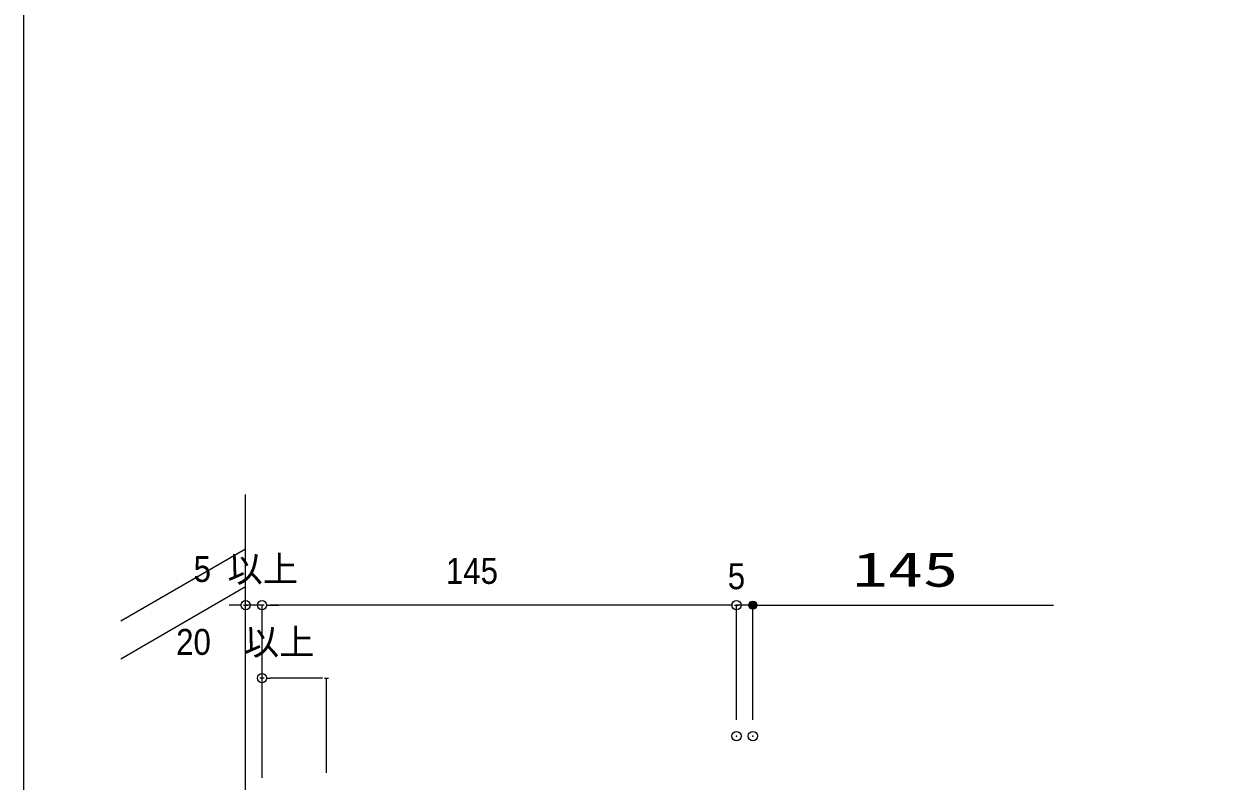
# Model space of a CAD drawing. Units: millimetres, scale not verified. Extents: x -12715 to 12220, y -3398 to 4210.
# Drawn here: x -3781 to -3417.6, y 2688.8 to 2920.1 of the extents above; entities that cross this region are included whole.
import ezdxf
from ezdxf.enums import TextEntityAlignment as Align

# ---------------------------------------------------------------- set-up
doc = ezdxf.new("R2010")
doc.units = ezdxf.units.MM
doc.header["$LTSCALE"] = 5.7
doc.header["$PDMODE"] = 32
doc.header["$PDSIZE"] = 2.85
for name, color, linetype, lineweight in [('0-0_図枠', 7, 'Continuous', 9), ('0-3_寸法', 7, 'Continuous', 9), ('0-4_一般', 4, 'Continuous', 9), ('0-7_0', 7, 'Continuous', 9)]:
    doc.layers.add(name, color=color, linetype=linetype, lineweight=lineweight)
doc.layers.add('0-8_DEFPOINTS', color=7, linetype='Continuous')
doc.styles.add('Osaka', font='')
doc.styles.add('ＭＳ ゴシック', font='')
doc.styles.get('Osaka').set_extended_font_data('Osaka')
doc.styles.get('ＭＳ ゴシック').set_extended_font_data('MS Gothic')

# ---------------------------------------------------------------- blocks, each defined once
blk = doc.blocks.new('_DOT')
at = {"layer": '0-7_0'}
for p, q in [((-20, 0), (-40, 0)), ((-10, 0), (10, 0))]:
    blk.add_line(p, q, dxfattribs=at)

msp = doc.modelspace()

# ---------------------------------------------------------------- hatches: boundary and pattern name
at = {"layer": '0-3_寸法'}
msp.add_hatch(color=256, dxfattribs=at).paths.add_polyline_path([(-3556.967, 2742.549, 1), (-3559.471, 2742.549, 1)])

# ---------------------------------------------------------------- linework, layer by layer
at = {"layer": '0-0_図枠', "color": 5}
msp.add_lwpolyline([(-3781.016, 3595.811), (-1781.016, 3595.811), (-1781.016, 2295.811), (-3781.016, 2295.811)], close=True, dxfattribs=at)
at = {"layer": '0-3_寸法'}
for p, q in [((-3715.723, 2742.549), (-3718.226, 2742.549)), ((-3713.219, 2691), (-3713.219, 2742.549)), ((-3708.219, 2742.549), (-3713.219, 2742.549)), ((-3708.219, 2689.809), (-3708.219, 2742.549)), ((-3708.219, 2689.809), (-3708.219, 2742.549)), ((-3565.723, 2742.549), (-3705.715, 2742.549)), ((-3705.715, 2742.549), (-3703.211, 2742.549)), ((-3565.723, 2742.549), (-3568.227, 2742.549)), ((-3563.22, 2707.549), (-3563.22, 2742.549)), ((-3563.22, 2707.549), (-3563.22, 2742.549)), ((-3558.22, 2742.549), (-3563.22, 2742.549)), ((-3558.22, 2707.549), (-3558.22, 2742.549)), ((-3555.716, 2742.549), (-3553.212, 2742.549)), ((-3708.219, 2689.809), (-3708.219, 2720.27)), ((-3690.986, 2720.27), (-3705.715, 2720.27)), ((-3688.482, 2691.304), (-3688.482, 2720.27))]:
    msp.add_line(p, q, dxfattribs=at)
at = {"layer": '0-3_寸法', "color": 4}
msp.add_line((-3558.219, 2742.549), (-3466.333, 2742.549), dxfattribs=at)
msp.add_circle((-3558.219, 2742.549), 1.252, dxfattribs=at)
at = {"layer": '0-4_一般', "color": 3}
msp.add_line((-3713.219, 2531.306), (-3713.219, 2776.306), dxfattribs=at)
at = {"layer": '0-4_一般'}
for p, q in [((-3713.219, 2759.678), (-3751.398, 2737.635)), ((-3713.219, 2748.131), (-3751.398, 2726.088))]:
    msp.add_line(p, q, dxfattribs=at)
at = {"layer": '0-8_DEFPOINTS'}
for p in [(-3713.219, 2742.549), (-3708.219, 2742.549), (-3563.22, 2742.549), (-3708.219, 2720.27), (-3563.22, 2702.549), (-3558.22, 2702.549)]:
    msp.add_point(p, dxfattribs=at)

# ---------------------------------------------------------------- block references
at = {"layer": '0-3_寸法', "xscale": 0.06259308, "yscale": 0.06259308}
for p in [(-3713.219, 2742.549), (-3563.22, 2742.549), (-3563.22, 2742.549), (-3688.482, 2720.27)]:
    msp.add_blockref('_DOT', p, dxfattribs=at)
at = {"layer": '0-3_寸法', "xscale": 0.06259308, "yscale": 0.06259308, "rotation": 180}
for p in [(-3708.219, 2742.549), (-3708.219, 2742.549), (-3558.22, 2742.549), (-3708.219, 2720.27)]:
    msp.add_blockref('_DOT', p, dxfattribs=at)

# ---------------------------------------------------------------- texts
at = {"layer": '0-3_寸法', "style": 'Osaka', "width": 0.9}
for s, p in [('5', (-3729.115, 2747.261)), ('145', (-3652.008, 2746.675)), ('5', (-3565.89, 2745.049)), ('20', (-3734.452, 2724.983))]:
    msp.add_text(s, height=7.918, dxfattribs=at).set_placement(p, align=Align.BOTTOM_LEFT)
at = {"layer": '0-3_寸法', "style": 'Osaka'}
for p in [(-3718.774, 2747.261), (-3713.769, 2724.983)]:
    msp.add_text('以上', height=7.918, dxfattribs=at).set_placement(p, align=Align.BOTTOM_LEFT)
at = {"layer": '0-3_寸法', "color": 4, "style": 'ＭＳ ゴシック', "width": 1.5}
msp.add_text('145', height=10.56, dxfattribs=at).set_placement((-3527.767, 2745.011), align=Align.BOTTOM_LEFT)

doc.saveas('drawing.dxf')
